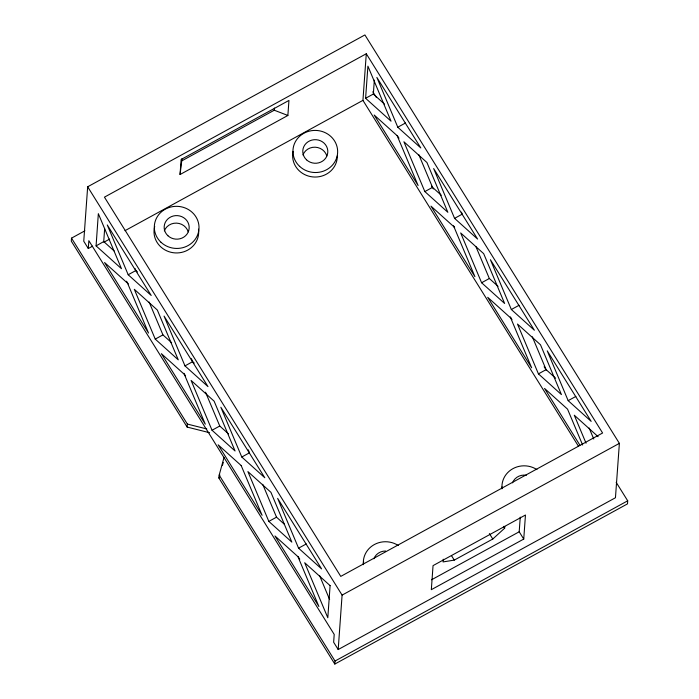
<?xml version="1.0" encoding="UTF-8"?>
<svg xmlns="http://www.w3.org/2000/svg" width="699" height="699" viewBox="0 0 699 699"><rect width="100%" height="100%" fill="white"/><g stroke="black" fill="none" stroke-linecap="round" stroke-linejoin="round"><path stroke-width="1.05" d="M616.177 482.327L627.702 500.816L627.51 503.874L334.812 664.05L218.962 478.125L219.18 475.11L224.056 457.329M88.301 248.521L88.834 240.666L334.209 634.43L333.65 642.25L338.194 649.546L615.452 497.749L619.384 443.358L364.904 34.95L87.663 186.79L83.758 241.225L88.301 248.521L92.574 246.17M96.086 245.891L98.341 213.667L121.46 268.678L96.086 245.891L103.732 241.583L104.649 228.73M84.902 230.81L71.508 238.141L71.298 241.146L187.157 427.08L209.604 432.716M180.054 174.523L181.128 159.486L288.949 100.438L287.874 115.475L180.054 174.523L182.002 158.682M187.157 427.08L187.376 424.075L71.508 238.141M181.845 160.831L274.261 110.215L274.419 108.065M578.51 446.312L362.938 100.368L366.285 53.753L104.439 197.153L340.762 576.395L602.599 433.004L366.285 53.753M365.603 98.288L367.91 66.16L391.029 121.172L365.603 98.288L373.336 94.05L374.332 80.132M334.812 664.05L335.031 661.044L219.18 475.11M338.194 649.546L342.091 595.111L87.663 186.79M443.236 559.217L443.044 561.926L454.271 560.109L492.778 539.025L504.652 528.182L504.783 526.382M523.743 539.069L525.465 515.014L433.048 565.622L431.327 589.685L523.743 539.069L519.2 531.782L520.248 517.138M218.962 478.125L219.827 474.979M222.404 465.569L223.269 462.423M212.033 430.252L235.056 450.969L214.121 401.165L191.098 380.448L212.033 430.252L219.757 426.023L228.486 433.878M481.602 282.746L504.617 303.462L483.682 253.658L460.667 232.942L481.602 282.746L489.335 278.508L498.064 286.363M241.784 457.024L264.79 477.74L220.84 407.229L241.784 457.024L249.517 452.786M511.353 309.517L534.368 330.234L490.41 259.722L511.353 309.517L519.077 305.28M103.968 242.195L109.699 239.058M124.99 230.679L362.938 100.368M128.188 274.742L151.202 295.459L107.262 224.938L128.188 274.742L135.886 270.53L137.467 271.955M397.792 127.218L420.798 147.935L376.857 77.414L397.792 127.218L405.49 122.998M155.239 339.111L178.254 359.828L157.319 310.024L134.313 289.307L155.239 339.111L162.937 334.891L171.657 342.755M424.843 191.578L447.849 212.295L426.923 162.5L403.908 141.775L424.843 191.578L432.541 187.367L441.27 195.222M184.982 365.883L207.987 386.608L164.055 316.079L184.982 365.883L192.671 361.671L194.261 363.104M454.577 218.359L477.592 239.075L433.651 168.555L454.577 218.359L462.275 214.139L461.445 212.147M268.827 521.393L291.841 542.109L270.915 492.306L247.9 471.589L268.827 521.393L276.524 517.181L284.458 524.32M538.422 373.869L561.428 394.594L540.502 344.79L517.496 324.065L538.422 373.869L546.129 369.649L555.653 378.22M298.569 548.173L321.584 568.89L277.643 498.37L298.569 548.173L306.267 543.953M568.165 400.649L591.171 421.366L547.23 350.846L568.165 400.649L575.871 396.429M342.091 595.111L619.384 443.358M431.545 579.786L519.2 531.782M335.031 661.044L627.702 500.816M187.376 424.075L206.764 428.941M274.261 110.215L287.874 115.475M373.336 94.05L384.459 104.064M598.108 436.674L574.281 415.215L586.05 443.218M103.732 241.583L114.059 250.88M372.812 91.761L376.272 97.31M431.632 186.161L433.363 188.931M544.145 366.73L546.443 370.426M397.277 135.51L398.989 138.262M453.494 225.742L454.638 227.577M510.287 316.883L512 319.635M579.925 445.219L544.547 388.434L567.553 409.151L582.625 445.01M503.525 526.364L504.652 528.182M489.379 533.564L492.778 539.025M451.44 555.565L454.271 560.109M298.062 556.465L299.775 559.217M126.528 281.208L128.24 283.96M183.889 373.275L185.602 376.018M589.135 427.998L593.757 438.998M532.315 336.778L546.129 369.649M475.932 246.633L489.335 278.508M418.727 154.496L432.541 187.367M319.539 575.522L329.622 599.532M248.259 449.798L249.097 451.79M262.71 484.311L276.524 517.181M191.421 358.683L192.671 361.671M205.515 392.156L219.757 426.023M135.047 268.538L135.886 270.53M149.123 302.029L162.937 334.891M373.869 558.772A12.521 11.787 4.1 0 1 385.551 551.004M512.489 482.852A12.521 11.787 4.1 0 1 526.356 475.259M198.481 229.132A22.359 21.049 4.1 0 1 175.1 252.907A22.359 21.049 4.1 0 1 154.706 226.459M164.326 230.88A12.521 11.787 4.1 0 1 176.559 223.121A12.521 11.787 4.1 0 1 188.197 231.841M337.32 155.964A22.359 21.049 4.1 0 1 312.741 176.917A22.359 21.049 4.1 0 1 293.108 151.43M363.157 564.574A22.359 21.049 4.1 0 1 363.698 561.874M501.777 488.653A22.359 21.049 4.1 0 1 502.1 486.845M302.955 154.968A12.521 11.787 4.1 0 1 315.179 147.201A12.521 11.787 4.1 0 1 326.817 155.921M363.419 564.643A22.359 21.049 4.1 0 1 374.315 544.565A22.359 21.049 4.1 0 1 398.316 545.526M502.039 488.723A22.359 21.049 4.1 0 1 512.935 468.645A22.359 21.049 4.1 0 1 536.937 469.614M330.103 585.622L327.805 617.75L304.694 562.739L330.103 585.622M397.181 135.72L374.166 115.003L418.107 185.523L397.181 135.72M453.983 226.86L430.977 206.135L474.918 276.655L453.983 226.86M510.733 318.028L487.71 297.311L531.659 367.831L510.733 318.028M127.585 283.244L104.57 262.527L148.511 333.047L127.585 283.244M184.37 374.393L161.364 353.668L205.296 424.197L184.37 374.393M241.172 465.534L218.149 444.817L262.099 515.329L241.172 465.534M297.957 556.675L274.952 535.958L318.893 606.479L297.957 556.675M161.015 242.291A22.359 21.049 4.1 0 0 198.315 232.819A22.359 21.049 4.1 0 0 170.687 207.044A22.359 21.049 4.1 0 0 161.015 242.291M167.909 235.729A12.521 11.787 4.1 0 0 188.791 230.425A12.521 11.787 4.1 0 0 173.317 216A12.521 11.787 4.1 0 0 167.909 235.729M299.635 166.371A22.359 21.049 4.1 0 0 336.944 156.899A22.359 21.049 4.1 0 0 309.308 131.132A22.359 21.049 4.1 0 0 299.635 166.371M306.529 159.818A12.521 11.787 4.1 0 0 327.42 154.514A12.521 11.787 4.1 0 0 311.937 140.08A12.521 11.787 4.1 0 0 306.529 159.818"/></g></svg>
